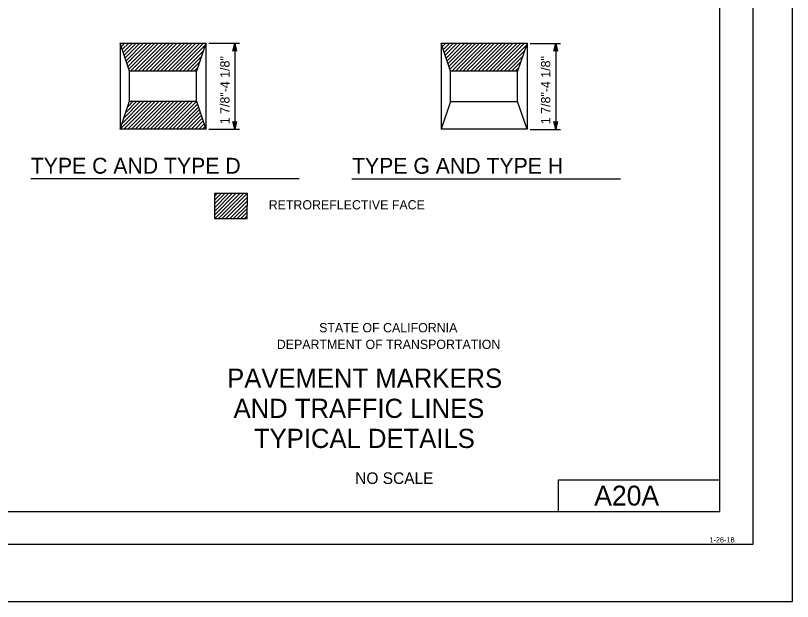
# Model space of a CAD drawing. Extents: x -893 to 867, y -474 to 712.
# Drawn here: x 279 to 867, y -474 to -31 of the extents above; entities that cross this region are included whole.
import ezdxf

# ---------------------------------------------------------------- set-up
doc = ezdxf.new("R2010")
doc.units = 0
for name, color, linetype in [('10 Sheet Format', 7, 'Continuous'), ('56 Stage 3 Anno', 7, 'Continuous'), ('57 Undefined', 7, 'Continuous'), ('60 Nongeo Data', 7, 'Continuous')]:
    doc.layers.add(name, color=color, linetype=linetype)

msp = doc.modelspace()

# ---------------------------------------------------------------- linework, layer by layer
at = {"layer": '10 Sheet Format'}
for p, q in [((811.54, -406.04), (811.54, 643.96)), ((689.54, -406.04), (689.54, -382.04)), ((689.54, -382.04), (811.54, -382.04)), ((-813.45, -406.04), (811.54, -406.04)), ((836.58, -431.05), (836.58, -431.05))]:
    msp.add_line(p, q, dxfattribs=at)
for points in [[(-893.46, -474.04), (866.54, -474.04), (866.54, 711.96), (-893.46, 711.96)], [(-863.43, 668.96), (836.57, 668.96), (836.57, -431.04), (-863.43, -431.04)], [(-863.43, 668.96), (836.57, 668.96), (836.57, -431.04), (-863.43, -431.04)]]:
    msp.add_lwpolyline(points, close=True, dxfattribs=at)
at = {"layer": '56 Stage 3 Anno'}
for p, q in [((425.29, -52.19), (448.26, -52.19)), ((443.38, -58.19), (444.72, -52.19)), ((444.72, -52.19), (444.72, -117.19)), ((444.72, -52.19), (444.72, -52.19)), ((444.72, -52.19), (446.05, -58.19)), ((668.08, -52.25), (691.05, -52.25)), ((686.17, -58.25), (687.51, -52.25)), ((687.51, -52.25), (687.51, -117.25)), ((687.51, -52.25), (687.51, -52.25)), ((687.51, -52.25), (688.84, -58.25)), ((444.72, -57.39), (443.38, -58.19)), ((443.38, -58.19), (443.38, -58.19)), ((443.74, -57.97), (444.72, -53.57)), ((444.1, -57.74), (444.72, -54.95)), ((444.44, -57.56), (444.72, -56.33)), ((444.72, -53.58), (445.69, -57.95)), ((444.72, -54.95), (445.34, -57.77)), ((444.72, -56.33), (444.99, -57.54)), ((446.05, -58.19), (444.72, -57.39)), ((446.05, -58.19), (446.05, -58.19)), ((687.51, -57.45), (686.17, -58.25)), ((686.17, -58.25), (686.17, -58.25)), ((686.52, -58.04), (687.51, -53.63)), ((686.88, -57.8), (687.5, -55.02)), ((687.23, -57.63), (687.5, -56.4)), ((687.5, -55.02), (688.13, -57.84)), ((687.5, -56.4), (687.77, -57.61)), ((687.51, -53.64), (688.48, -58.02)), ((688.84, -58.25), (687.51, -57.45)), ((688.84, -58.25), (688.84, -58.25)), ((444.72, -117.19), (443.39, -111.19)), ((443.39, -111.19), (443.39, -111.19)), ((443.39, -111.19), (444.72, -111.99)), ((444.72, -115.8), (443.75, -111.42)), ((444.72, -114.42), (444.1, -111.6)), ((444.72, -111.99), (446.06, -111.19)), ((446.06, -111.19), (444.72, -117.19)), ((445.71, -111.4), (444.72, -115.81)), ((446.06, -111.19), (446.06, -111.19)), ((687.51, -117.25), (686.18, -111.25)), ((686.18, -111.25), (686.18, -111.25)), ((686.18, -111.25), (687.51, -112.05)), ((687.5, -115.86), (686.54, -111.49)), ((687.51, -112.05), (688.85, -111.25)), ((688.85, -111.25), (687.51, -117.25)), ((688.49, -111.47), (687.51, -115.87)), ((688.85, -111.25), (688.85, -111.25)), ((425.29, -117.19), (448.26, -117.19)), ((444.72, -113.04), (444.46, -111.83)), ((445.35, -111.64), (444.72, -114.42)), ((445, -111.81), (444.72, -113.04)), ((444.72, -117.19), (444.72, -117.19)), ((668.08, -117.25), (691.05, -117.25)), ((687.51, -114.49), (686.88, -111.66)), ((687.51, -113.11), (687.24, -111.9)), ((688.13, -111.7), (687.51, -114.49)), ((687.78, -111.88), (687.51, -113.11)), ((687.51, -117.25), (687.51, -117.25))]:
    msp.add_line(p, q, dxfattribs=at)
at = {"layer": '57 Undefined'}
for p, q in [((290.62, -154.5), (493.39, -154.5)), ((533.27, -154.56), (736.6, -154.56))]:
    msp.add_line(p, q, dxfattribs=at)
at = {"layer": '60 Nongeo Data'}
for p, q in [((358.02, -52.06), (358.02, -117.06)), ((365.21, -73.2), (358.02, -52.06)), ((358.02, -52.06), (423.02, -52.06)), ((423.02, -52.06), (415.76, -73.2)), ((423.02, -52.06), (423.02, -117.06)), ((600.81, -52.13), (600.81, -117.13)), ((607.99, -73.26), (600.81, -52.13)), ((600.81, -52.13), (665.81, -52.13)), ((665.81, -52.13), (658.54, -73.26)), ((665.81, -52.13), (665.81, -117.13)), ((365.21, -96.04), (365.21, -73.2)), ((415.76, -73.2), (365.21, -73.2)), ((415.75, -96.03), (415.75, -73.2)), ((607.99, -96.1), (607.99, -73.26)), ((658.54, -73.26), (607.99, -73.26)), ((658.54, -96.1), (658.54, -73.26)), ((358.02, -117.06), (365.21, -96.04)), ((365.21, -96.04), (415.75, -96.04)), ((415.75, -96.04), (423.02, -117.06)), ((607.99, -96.1), (600.81, -117.13)), ((607.99, -96.1), (658.54, -96.1)), ((665.81, -117.13), (658.54, -96.1)), ((423.02, -117.06), (358.02, -117.06)), ((665.81, -117.13), (600.81, -117.13))]:
    msp.add_line(p, q, dxfattribs=at)
for points in [[(358.25, -52.72), (358.91, -52.06)], [(358.97, -54.83), (361.73, -52.06)], [(359.68, -56.94), (364.56, -52.06)], [(360.4, -59.05), (367.39, -52.06)], [(361.12, -61.16), (370.22, -52.06)], [(361.83, -63.27), (373.05, -52.06)], [(362.55, -65.39), (375.88, -52.06)], [(363.27, -67.5), (378.7, -52.06)], [(363.99, -69.61), (381.53, -52.06)], [(364.7, -71.72), (384.36, -52.06)], [(366.05, -73.2), (387.19, -52.06)], [(368.88, -73.2), (390.02, -52.06)], [(371.71, -73.2), (392.85, -52.06)], [(374.54, -73.2), (395.67, -52.06)], [(377.37, -73.2), (398.5, -52.06)], [(380.19, -73.2), (401.33, -52.06)], [(383.02, -73.2), (404.16, -52.06)], [(385.85, -73.2), (406.99, -52.06)], [(388.68, -73.2), (409.82, -52.06)], [(391.51, -73.2), (412.65, -52.06)], [(394.34, -73.2), (415.47, -52.06)], [(397.17, -73.2), (418.3, -52.06)], [(399.99, -73.2), (421.13, -52.06)], [(601.03, -52.79), (601.69, -52.13)], [(601.75, -54.9), (604.52, -52.13)], [(602.47, -57.01), (607.35, -52.13)], [(603.19, -59.12), (610.18, -52.13)], [(603.9, -61.23), (613, -52.13)], [(604.62, -63.34), (615.83, -52.13)], [(605.34, -65.45), (618.66, -52.13)], [(606.05, -67.56), (621.49, -52.13)], [(606.77, -69.67), (624.32, -52.13)], [(607.49, -71.78), (627.15, -52.13)], [(608.84, -73.26), (629.97, -52.13)], [(611.67, -73.26), (632.8, -52.13)], [(614.49, -73.26), (635.63, -52.13)], [(617.32, -73.26), (638.46, -52.13)], [(620.15, -73.26), (641.29, -52.13)], [(622.98, -73.26), (644.12, -52.13)], [(625.81, -73.26), (646.95, -52.13)], [(628.64, -73.26), (649.77, -52.13)], [(631.47, -73.26), (652.6, -52.13)], [(634.29, -73.26), (655.43, -52.13)], [(637.12, -73.26), (658.26, -52.13)], [(639.95, -73.26), (661.09, -52.13)], [(642.78, -73.26), (663.92, -52.13)], [(402.82, -73.2), (422.53, -53.49)], [(405.65, -73.2), (421.05, -57.8)], [(645.61, -73.26), (665.32, -53.55)], [(648.44, -73.26), (663.84, -57.86)], [(408.48, -73.2), (419.57, -62.11)], [(651.26, -73.26), (662.35, -62.17)], [(411.31, -73.2), (418.09, -66.42)], [(654.09, -73.26), (660.87, -66.48)], [(414.14, -73.2), (416.61, -70.73)], [(656.92, -73.26), (659.39, -70.79)], [(358.19, -117.06), (379.21, -96.04)], [(359.41, -113.02), (376.38, -96.04)], [(360.87, -108.72), (373.56, -96.04)], [(361.02, -117.06), (382.04, -96.04)], [(362.34, -104.42), (370.73, -96.04)], [(363.81, -100.13), (367.9, -96.04)], [(363.85, -117.06), (384.87, -96.04)], [(366.68, -117.06), (387.7, -96.04)], [(369.5, -117.06), (390.53, -96.04)], [(372.33, -117.06), (393.36, -96.04)], [(375.16, -117.06), (396.18, -96.04)], [(377.99, -117.06), (399.01, -96.04)], [(380.82, -117.06), (401.84, -96.04)], [(383.65, -117.06), (404.67, -96.04)], [(386.47, -117.06), (407.5, -96.04)], [(389.3, -117.06), (410.33, -96.04)], [(392.13, -117.06), (413.15, -96.04)], [(394.96, -117.06), (415.81, -96.21)], [(397.79, -117.06), (416.54, -98.31)], [(400.62, -117.06), (417.27, -100.41)], [(403.44, -117.06), (417.99, -102.51)], [(406.27, -117.06), (418.72, -104.62)], [(409.1, -117.06), (419.45, -106.72)], [(411.93, -117.06), (420.17, -108.82)], [(414.76, -117.06), (420.9, -110.92)], [(417.59, -117.06), (421.63, -113.02)], [(420.42, -117.06), (422.35, -115.12)], [(429.37, -182.12), (445.7, -165.79)], [(429.38, -179.28), (442.87, -165.79)], [(429.38, -176.45), (440.05, -165.79)], [(429.39, -173.62), (437.22, -165.78)], [(429.39, -170.79), (434.4, -165.78)], [(429.39, -167.96), (431.57, -165.78)], [(429.69, -184.63), (448.52, -165.8)], [(432.51, -184.64), (451.35, -165.8)], [(435.34, -184.64), (454.17, -165.81)], [(438.16, -184.64), (454.3, -168.5)], [(440.99, -184.65), (454.3, -171.33)], [(443.81, -184.65), (454.3, -174.16)], [(446.63, -184.65), (454.29, -177)], [(449.46, -184.66), (454.29, -179.83)], [(452.28, -184.66), (454.29, -182.66)]]:
    msp.add_lwpolyline(points, dxfattribs=at)
msp.add_lwpolyline([(429.4, -165.77), (429.37, -184.63), (454.28, -184.66), (454.31, -165.81)], close=True, dxfattribs=at)

# ---------------------------------------------------------------- texts
at = {"layer": '10 Sheet Format'}
for s, height, p in [('PAVEMENT MARKERS', 14.5, (439.04, -312.56)), ('AND TRAFFIC LINES', 14.5, (443.89, -335.33)), ('TYPICAL DETAILS', 14.5, (459.31, -358.05)), ('NO SCALE', 8.75, (535.88, -385.24)), ('A20A', 15, (716.66, -401.54)), ('1-26-18', 4, (803.74, -429.46))]:
    msp.add_text(s, height=height, dxfattribs=at).set_placement(p)
at = {"layer": '57 Undefined'}
for p in [(440.84, -113.36), (683.42, -113.3)]:
    msp.add_text('1 7/8"-4 1/8"', height=7, rotation=90, dxfattribs=at).set_placement(p)
for s, height, p in [('TYPE C AND TYPE D', 12, (290.54, -150.73)), ('TYPE G AND TYPE H', 12, (533.49, -150.8)), ('RETROREFLECTIVE FACE', 7, (470.47, -177.76))]:
    msp.add_text(s, height=height, dxfattribs=at).set_placement(p)
at = {"layer": '60 Nongeo Data'}
for s, p in [('STATE OF CALIFORNIA', (508.6, -270.62)), ('DEPARTMENT OF TRANSPORTATION', (476.6, -283.23))]:
    msp.add_text(s, height=7, dxfattribs=at).set_placement(p)

doc.saveas('drawing.dxf')
